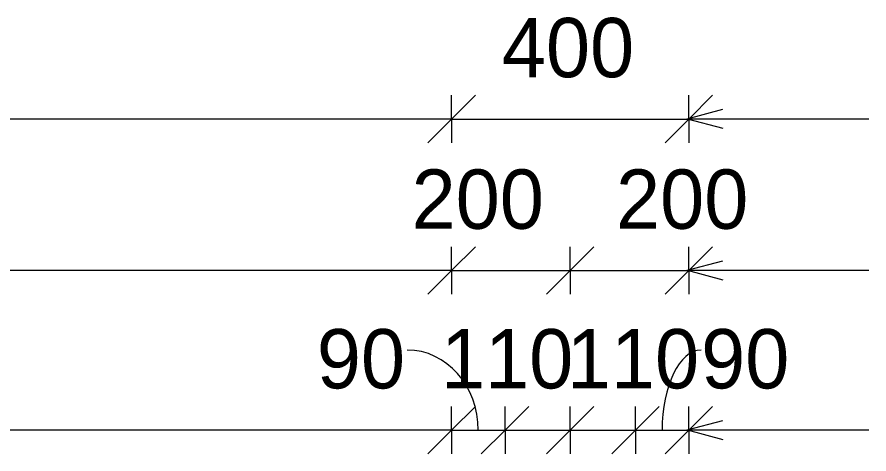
# Model space of a CAD drawing. Header units: millimetres. Extents: x -5792 to 12184, y -1888 to 8188.
# Drawn here: x 8596 to 10033, y 7451 to 8188 of the extents above; entities that cross this region are included whole.
import ezdxf

# ---------------------------------------------------------------- set-up
doc = ezdxf.new("R2010")
doc.units = ezdxf.units.MM
for name, color, linetype, lineweight in [('A-ANNO-DIMS', 211, 'Continuous', 9), ('A-ANNO-DIMS-40', 211, 'Continuous', 9), ('A-DETL-THIN', 151, 'Continuous', 18), ('G-ANNO-TEXT', 231, 'Continuous', 9)]:
    doc.layers.add(name, color=color, linetype=linetype, lineweight=lineweight)
doc.styles.add('Nirmala UI Semilight', font='NirmalaS.ttf', dxfattribs={"height": 100})
doc.dimstyles.new('Arrow_Filled_-_2_5_NI_UI', dxfattribs={"dimscale": 304.8, "dimtxt": 104.736395, "dimasz": 0.262467, "dimexe": 0.131234, "dimexo": 0.0625, "dimgap": 0.131234, "dimtad": 1, "dimdec": 4, "dimzin": 0, "dimdsep": 46, "dimtxsty": 'Nirmala UI Semilight', "dimblk1": 'OBLIQUE', "dimblk2": 'OBLIQUE', "dimsah": 1, "dimcen": 0.09, "dimazin": 0, "dimtfac": 1, "dimtdec": 4, "dimtix": 1, "dimtmove": 0, "dimatfit": 3, "dimfxl": 0.131234, "dimfxlon": 1, "dimtvp": 1, "dimtolj": 1, "dimtzin": 0, "dimarcsym": 2})
doc.dimstyles.new('Arrow_Filled_-_2_5_NI_UI_1', dxfattribs={"dimscale": 304.8, "dimtxt": 104.736395, "dimasz": 0.262467, "dimexe": 0.131234, "dimexo": 0.0625, "dimgap": 0.131234, "dimtad": 1, "dimdec": 4, "dimzin": 0, "dimdsep": 46, "dimtxsty": 'Nirmala UI Semilight', "dimblk1": 'OBLIQUE', "dimblk2": 'OBLIQUE', "dimsah": 1, "dimcen": 0.09, "dimazin": 0, "dimtfac": 1, "dimtdec": 4, "dimtix": 1, "dimtmove": 2, "dimatfit": 3, "dimfxl": 0.131234, "dimfxlon": 1, "dimtvp": 1, "dimtolj": 1, "dimtzin": 0, "dimarcsym": 2})
doc.dimstyles.new('Arrow_Filled_-_2_5_NI_UI_2', dxfattribs={"dimscale": 304.8, "dimtxt": 104.736395, "dimasz": 0.262467, "dimexe": 0.131234, "dimexo": 0.0625, "dimgap": 0.131234, "dimtad": 1, "dimdec": 4, "dimzin": 0, "dimdsep": 46, "dimtxsty": 'Nirmala UI Semilight', "dimblk1": 'OBLIQUE', "dimblk2": 'OBLIQUE', "dimsah": 1, "dimcen": 0.09, "dimazin": 0, "dimtfac": 1, "dimtdec": 4, "dimtix": 1, "dimtmove": 1, "dimatfit": 3, "dimfxl": 0.131234, "dimfxlon": 1, "dimtvp": 1, "dimtolj": 1, "dimtzin": 0, "dimarcsym": 2})

# ---------------------------------------------------------------- blocks, each defined once
blk = doc.blocks.new('DIMBLOCK96-Elevation Top1')
at = {"layer": 'A-ANNO-DIMS-40'}
for p, q in [((9329, 8015.7), (9369, 8055.7)), ((9329, 8015.7), (9329, 8055.7)), ((9729, 8015.7), (9769, 8055.7)), ((9729, 8015.7), (9729, 8055.7)), ((9329, 8015.7), (9289, 7975.7)), ((9329, 8015.7), (9729, 8015.7)), ((9329, 8015.7), (9329, 7975.7)), ((9729, 8015.7), (9689, 7975.7)), ((9729, 8015.7), (9729, 7975.7))]:
    blk.add_line(p, q, dxfattribs=at)
at = {"layer": 'A-ANNO-DIMS-40', "color": 0, "insert": (9413.7, 8186.1), "char_height": 100, "width": 276.504, "attachment_point": 1, "line_spacing_factor": 1.142579, "style": 'Nirmala UI Semilight'}
blk.add_mtext('400', dxfattribs=at)
blk = doc.blocks.new('_Oblique')
at = {"color": 0, "linetype": 'ByBlock', "lineweight": -2}
blk.add_line((-0.5, -0.5), (0.5, 0.5), dxfattribs=at)
blk = doc.blocks.new('DIMBLOCK97-Elevation Top1')
at = {"layer": 'A-ANNO-DIMS-40'}
for p, q in [((9329, 7760.2), (9369, 7800.2)), ((9329, 7760.2), (9329, 7800.2)), ((9529, 7760.2), (9569, 7800.2)), ((9529, 7760.2), (9529, 7800.2)), ((9329, 7760.2), (9289, 7720.2)), ((9329, 7760.2), (9529, 7760.2)), ((9329, 7760.2), (9329, 7720.2)), ((9529, 7760.2), (9489, 7720.2)), ((9529, 7760.2), (9529, 7720.2))]:
    blk.add_line(p, q, dxfattribs=at)
at = {"layer": 'A-ANNO-DIMS-40', "color": 0, "insert": (9261.5, 7930.7), "char_height": 100, "width": 274.219, "attachment_point": 1, "line_spacing_factor": 1.142579, "style": 'Nirmala UI Semilight'}
blk.add_mtext('200', dxfattribs=at)
blk = doc.blocks.new('DIMBLOCK98-Elevation Top1')
at = {"layer": 'A-ANNO-DIMS-40'}
for p, q in [((9529, 7760.2), (9569, 7800.2)), ((9529, 7760.2), (9529, 7800.2)), ((9729, 7760.2), (9769, 7800.2)), ((9729, 7760.2), (9729, 7800.2)), ((9529, 7760.2), (9489, 7720.2)), ((9529, 7760.2), (9729, 7760.2)), ((9529, 7760.2), (9529, 7720.2)), ((9729, 7760.2), (9689, 7720.2)), ((9729, 7760.2), (9729, 7720.2))]:
    blk.add_line(p, q, dxfattribs=at)
at = {"layer": 'A-ANNO-DIMS-40', "color": 0, "insert": (9606.2, 7930.7), "char_height": 100, "width": 274.219, "attachment_point": 1, "line_spacing_factor": 1.142579, "style": 'Nirmala UI Semilight'}
blk.add_mtext('200', dxfattribs=at)
blk = doc.blocks.new('DIMBLOCK99-Elevation Top1')
at = {"layer": 'A-ANNO-DIMS-40'}
for p, q in [((9329, 7491.1), (9369, 7531.1)), ((9329, 7491.1), (9329, 7531.1)), ((9419, 7491.1), (9459, 7531.1)), ((9419, 7491.1), (9419, 7531.1)), ((9329, 7491.1), (9289, 7451.1)), ((9329, 7491.1), (9419, 7491.1)), ((9329, 7491.1), (9329, 7451.1)), ((9419, 7491.1), (9379, 7451.1)), ((9419, 7491.1), (9419, 7451.1))]:
    blk.add_line(p, q, dxfattribs=at)
blk.add_ellipse((9254.1, 7491.1), major_axis=(0, 135.2), ratio=0.886722, start_param=4.712389, end_param=6.283185, dxfattribs=at)
at = {"layer": 'A-ANNO-DIMS-40', "color": 0, "insert": (9101.7, 7661.6), "char_height": 100, "width": 182.813, "attachment_point": 1, "line_spacing_factor": 1.142579, "style": 'Nirmala UI Semilight'}
blk.add_mtext('90', dxfattribs=at)
blk = doc.blocks.new('DIMBLOCK100-Elevation Top1')
at = {"layer": 'A-ANNO-DIMS-40'}
for p, q in [((9419, 7491.1), (9459, 7531.1)), ((9419, 7491.1), (9419, 7531.1)), ((9529, 7491.1), (9569, 7531.1)), ((9529, 7491.1), (9529, 7531.1)), ((9419, 7491.1), (9379, 7451.1)), ((9419, 7491.1), (9529, 7491.1)), ((9419, 7491.1), (9419, 7451.1)), ((9529, 7491.1), (9489, 7451.1)), ((9529, 7491.1), (9529, 7451.1))]:
    blk.add_line(p, q, dxfattribs=at)
at = {"layer": 'A-ANNO-DIMS-40', "color": 0, "insert": (9311, 7661.6), "char_height": 100, "width": 219.375, "attachment_point": 1, "line_spacing_factor": 1.142579, "style": 'Nirmala UI Semilight'}
blk.add_mtext('110', dxfattribs=at)
blk = doc.blocks.new('DIMBLOCK101-Elevation Top1')
at = {"layer": 'A-ANNO-DIMS-40'}
for p, q in [((9529, 7491.1), (9569, 7531.1)), ((9529, 7491.1), (9529, 7531.1)), ((9639, 7491.1), (9679, 7531.1)), ((9639, 7491.1), (9639, 7531.1)), ((9529, 7491.1), (9489, 7451.1)), ((9529, 7491.1), (9639, 7491.1)), ((9529, 7491.1), (9529, 7451.1)), ((9639, 7491.1), (9599, 7451.1)), ((9639, 7491.1), (9639, 7451.1))]:
    blk.add_line(p, q, dxfattribs=at)
at = {"layer": 'A-ANNO-DIMS-40', "color": 0, "insert": (9523.2, 7661.6), "char_height": 100, "width": 219.375, "attachment_point": 1, "line_spacing_factor": 1.142579, "style": 'Nirmala UI Semilight'}
blk.add_mtext('110', dxfattribs=at)
blk = doc.blocks.new('DIMBLOCK102-Elevation Top1')
at = {"layer": 'A-ANNO-DIMS-40'}
for p, q in [((9639, 7491.1), (9679, 7531.1)), ((9639, 7491.1), (9639, 7531.1)), ((9729, 7491.1), (9769, 7531.1)), ((9729, 7491.1), (9729, 7531.1)), ((9639, 7491.1), (9599, 7451.1)), ((9639, 7491.1), (9729, 7491.1)), ((9639, 7491.1), (9639, 7451.1)), ((9729, 7491.1), (9689, 7451.1)), ((9729, 7491.1), (9729, 7451.1))]:
    blk.add_line(p, q, dxfattribs=at)
blk.add_ellipse((9749.7, 7491.1), major_axis=(0, 135.2), ratio=0.486328, start_param=0, end_param=1.570796, dxfattribs=at)
at = {"layer": 'A-ANNO-DIMS-40', "color": 0, "insert": (9749.7, 7661.6), "char_height": 100, "width": 182.813, "attachment_point": 1, "line_spacing_factor": 1.142579, "style": 'Nirmala UI Semilight'}
blk.add_mtext('90', dxfattribs=at)

msp = doc.modelspace()

# ---------------------------------------------------------------- linework, layer by layer
at = {"layer": 'A-DETL-THIN'}
for p, q in [((9328.95778, 8015.65396), (7778.29483, 8015.65396)), ((9328.95778, 7760.18392), (8098.29483, 7760.18392)), ((9328.95778, 7491.1211), (8375.40381, 7491.1211))]:
    msp.add_line(p, q, dxfattribs=at)
at = {"layer": 'G-ANNO-TEXT', "color": 7}
for p, q in [((9726.10523, 8016.19361), (9786.10523, 8032.27057)), ((9726.10523, 8016.19361), (9786.10523, 8000.11666)), ((9726.10523, 8016.19361), (10032.74881, 8016.19361)), ((9726.10523, 7760.72357), (9786.10523, 7776.80052)), ((9726.10523, 7760.72357), (9786.10523, 7744.64662)), ((9726.10523, 7760.72357), (10032.74881, 7760.72357)), ((9726.10523, 7491.66075), (9786.10523, 7507.73771)), ((9726.10523, 7491.66075), (9786.10523, 7475.5838)), ((9726.10523, 7491.66075), (10032.74881, 7491.66075))]:
    msp.add_line(p, q, dxfattribs=at)

# ---------------------------------------------------------------- dimensions: what is measured, and where the dimension line sits
at = {"layer": 'A-ANNO-DIMS'}
dim = msp.add_linear_dim(base=(9728.95778, 8015.65396), p1=(9328.95778, 7975.65396), p2=(9728.95778, 7975.65396), dimstyle='Arrow_Filled_-_2_5_NI_UI', override={"dimpost": '<>', "dimfxl": 400}, dxfattribs=at)
dim.commit()
dim.dimension.update_dxf_attribs({"geometry": 'DIMBLOCK96-Elevation Top1', "text_midpoint": (9528.95778, 8107.3276)})
for base, p1, p2, dimstyle, override, picture, middle in [((9528.95778, 7760.18392), (9328.95778, 7720.18392), (9528.95778, 7720.18392), 'Arrow_Filled_-_2_5_NI_UI_1', {"dimpost": '<>', "dimfxl": 200}, 'DIMBLOCK97-Elevation Top1', (9398.57452, 7863.98602)), ((9728.95778, 7760.18392), (9528.95778, 7720.18392), (9728.95778, 7720.18392), 'Arrow_Filled_-_2_5_NI_UI_1', {"dimpost": '<>', "dimfxl": 200}, 'DIMBLOCK98-Elevation Top1', (9743.26949, 7863.98602)), ((9418.95778, 7491.1211), (9328.95778, 7451.1211), (9418.95778, 7451.1211), 'Arrow_Filled_-_2_5_NI_UI_2', {"dimpost": '<>', "dimfxl": 90}, 'DIMBLOCK99-Elevation Top1', (9193.12226, 7594.9232)), ((9528.95778, 7491.1211), (9418.95778, 7451.1211), (9528.95778, 7451.1211), 'Arrow_Filled_-_2_5_NI_UI_1', {"dimpost": '<>', "dimfxl": 110}, 'DIMBLOCK100-Elevation Top1', (9420.72119, 7594.9232)), ((9638.95778, 7491.1211), (9528.95778, 7451.1211), (9638.95778, 7451.1211), 'Arrow_Filled_-_2_5_NI_UI_1', {"dimpost": '<>', "dimfxl": 110}, 'DIMBLOCK101-Elevation Top1', (9632.89944, 7594.9232)), ((9728.95778, 7491.1211), (9638.95778, 7451.1211), (9728.95778, 7451.1211), 'Arrow_Filled_-_2_5_NI_UI_2', {"dimpost": '<>', "dimfxl": 90}, 'DIMBLOCK102-Elevation Top1', (9841.12283, 7594.9232))]:
    dim = msp.add_linear_dim(base=base, p1=p1, p2=p2, dimstyle=dimstyle, override=override, dxfattribs=at)
    dim.commit()
    dim.dimension.update_dxf_attribs({"geometry": picture, "text_midpoint": middle, "dimtype": 160})

doc.saveas('drawing.dxf')
